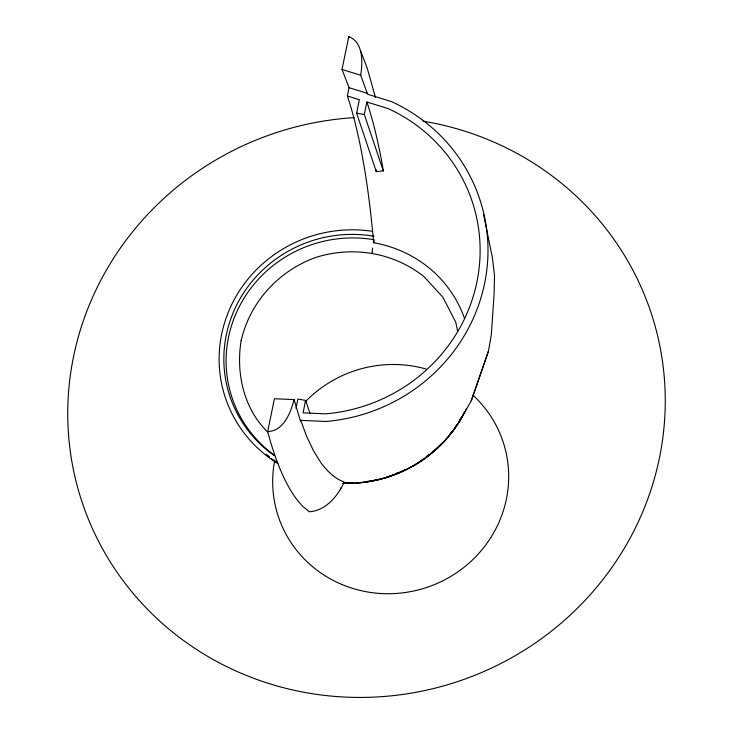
<?xml version="1.0" encoding="UTF-8"?>
<svg xmlns="http://www.w3.org/2000/svg" width="733" height="733" viewBox="0 0 733 733"><rect width="100%" height="100%" fill="white"/><g stroke="black" fill="none" stroke-linecap="round" stroke-linejoin="round"><path stroke-width="1.1" d="M300.658 420.348L306.916 436.978L313.678 451.134L320.935 462.789C327.065 470.861 334.459 478.567 344.235 482.039C337.904 496.058 325.663 510.699 309.39 511.781L303.306 506.86A2042.871 265.493 -80.2 0 1 268.049 433.001L267.692 431.545L274.426 398.734L294.098 399.586L300.448 421.099L300.658 420.348L326.011 421.457A173.703 167.463 -18.6 0 0 484.623 283.323A173.703 167.463 -18.6 0 0 391.669 101.685L367.618 94.236L360.7 75.242C362.725 62.195 363.522 42.358 348.771 36.65L342.027 69.461L349.055 87.694L347.36 95.968A1954.627 254.021 -80.2 0 1 370.962 215.383L373.738 242.788A121.211 116.859 -18.6 0 1 464.447 318.287M465.052 411.708L471.255 400.814L483.139 366.711L488.48 351.043L491.302 334.844L494.115 293.924L494.528 275.599L492.365 257.448L483.67 214.916M295.995 408.382L297.91 399.064L305.624 400.392L310.004 413.421M305.624 400.392L303.059 412.862L325.507 413.843A165.805 159.849 -18.6 0 0 476.908 281.994A165.805 159.849 -18.6 0 0 388.178 108.603L366.885 102.015A1954.627 254.021 -80.2 0 1 382.617 166.519L383.322 170.926L376.295 171.641L356.614 113.148L359.372 99.688L347.36 95.968M383.322 170.926L364.319 114.485L366.885 102.015M373.738 242.788L374.151 240.781M294.098 399.586C290.689 412.734 283.634 431.141 267.692 431.545M340.414 489.626L340.973 487.702M471.255 400.814L488.48 351.043M356.614 113.148L364.319 114.485M342.027 69.461L360.7 75.242M349.055 87.694L367.719 93.467M267.673 432.049C243.649 408.693 235.751 372.785 241.203 340.405L241.166 340.643C249.861 302.381 278.137 271.384 314.759 257.787C351.895 245.592 393.346 252.216 424.041 276.689L442.998 297.36L455.816 322.41L457.621 331.234M348.771 36.65L349.229 37.612M360.682 50.87L367.187 68.151L375.507 97.562M375.956 169.515L376.295 171.641M472.785 395.032A118.434 114.183 -18.6 0 1 426.304 587.582A118.434 114.183 -18.6 0 1 274.756 460.168M305.13 402.014A118.434 114.183 -18.6 0 1 426.029 369.011M422.959 121.156A299.834 289.068 -18.6 0 1 606.759 574.525A299.834 289.068 -18.6 0 1 102.611 548.925A299.834 289.068 -18.6 0 1 354.076 117.656M464.777 411.873A128.083 123.483 -18.6 0 1 342.989 483.249M269.607 457.044A128.083 123.483 -18.6 0 1 266.977 454.955M466.435 408.767A128.339 123.73 -18.6 0 1 342.925 483.331M277.706 462.972A128.339 123.73 -18.6 0 1 271.183 458.437M269.387 457.08A128.339 123.73 -18.6 0 1 265.887 454.268M428.924 454.451A126.882 122.329 -18.6 0 1 427.119 455.853M398.468 472.382A126.882 122.329 -18.6 0 1 396.351 473.252M461.588 416.83A127.35 122.778 -18.6 0 1 459.298 420.742M456.861 424.581A127.35 122.778 -18.6 0 1 454.936 427.412M452.252 431.096A127.35 122.778 -18.6 0 1 449.448 434.687M441.935 443.144A127.35 122.778 -18.6 0 1 430.958 453.223M429.162 454.662A127.35 122.778 -18.6 0 1 425.516 457.438M422.73 459.426A127.35 122.778 -18.6 0 1 420.852 460.709M405.468 469.551A127.35 122.778 -18.6 0 1 392.155 475.167M391.12 475.534A127.35 122.778 -18.6 0 1 386.932 476.926M378.356 479.29A127.35 122.778 -18.6 0 1 373.995 480.262M371.796 480.692A127.35 122.778 -18.6 0 1 366.308 481.599M352.94 482.818A127.35 122.778 -18.6 0 1 346.049 482.919M372.685 252.427A3.949 0.513 -80.2 0 1 372.153 252.161A3.949 0.513 -80.2 0 1 372.657 248.075M274.426 455.275A124.372 119.91 -18.6 0 1 237.217 310.893A124.372 119.91 -18.6 0 1 374.361 239.773M277.816 463.522A130.712 126.012 -18.6 0 1 228.458 311.882A130.712 126.012 -18.6 0 1 372.721 231.39M274.371 455.669A125.975 121.449 -18.6 0 1 234.697 309.189A125.975 121.449 -18.6 0 1 374.004 236.264M464.53 411.891A127.753 123.162 -18.6 0 1 359.701 482.607M352.894 483.056A127.753 123.162 -18.6 0 1 343.676 483.111"/></g></svg>
